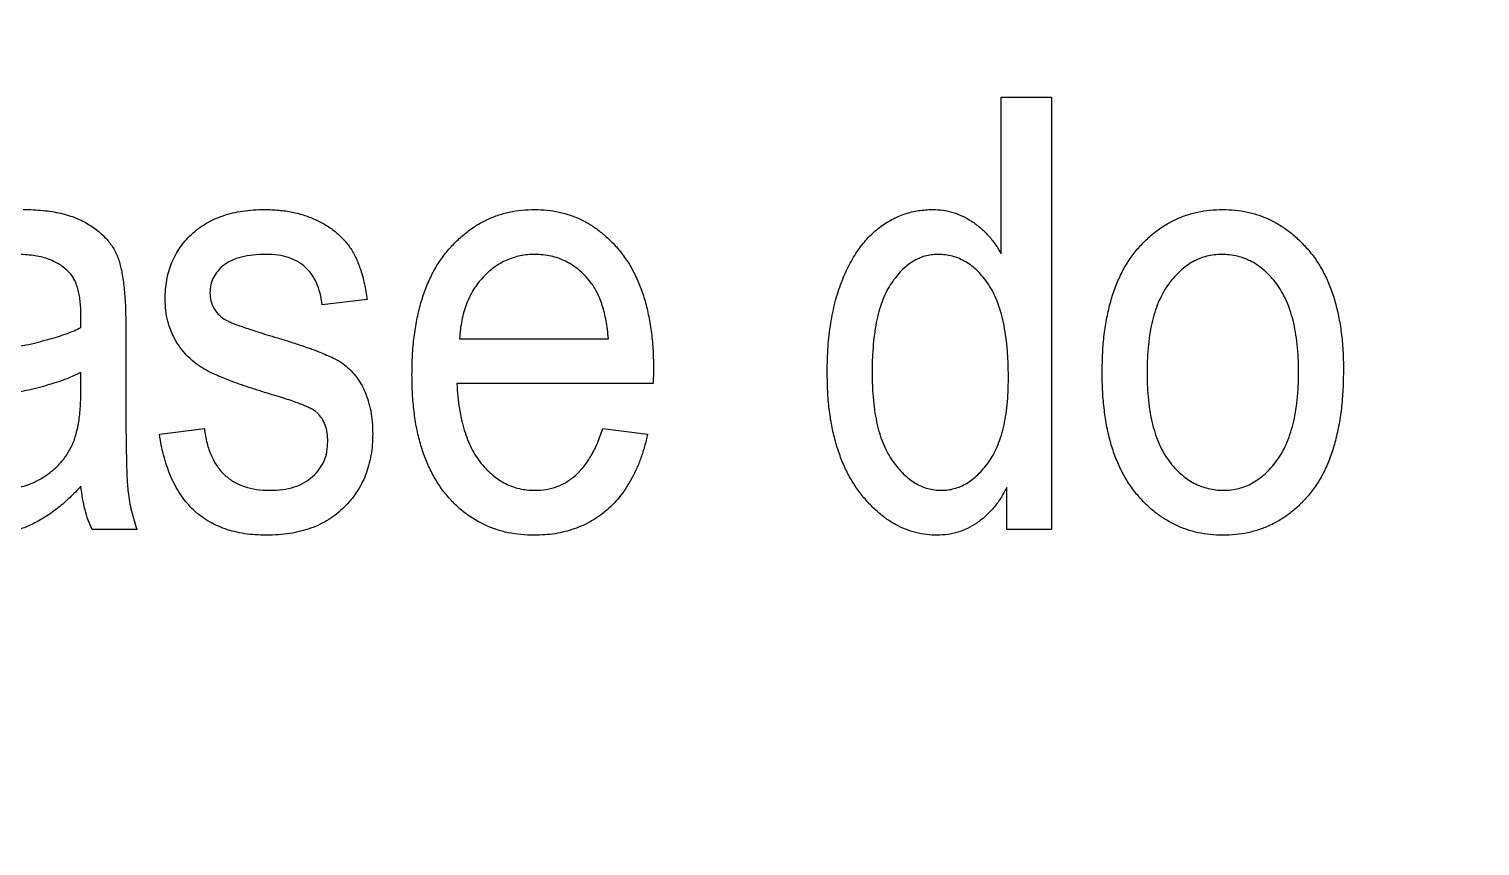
# Model space of a CAD drawing. Header units: millimetres. Extents: x -34 to 34, y -34 to 34.
# Drawn here: x -17.41 to -11.37, y -4.57 to -1.17 of the extents above; entities that cross this region are included whole.
import ezdxf

# ---------------------------------------------------------------- set-up
doc = ezdxf.new("R2010")
doc.units = ezdxf.units.MM

msp = doc.modelspace()

# ---------------------------------------------------------------- linework, layer by layer
at = {"color": 7, "linetype": 'Continuous', "lineweight": 25}
for p, q in [((-13.3662, -2.107), (-13.3662, -1.4558)), ((-13.3662, -1.4558), (-13.1561, -1.4558)), ((-13.1561, -1.4558), (-13.1561, -3.2537)), ((-16.0046, -2.2964), (-16.1914, -2.3197)), ((-17.1954, -2.4131), (-17.1954, -2.3599)), ((-17.0086, -2.4142), (-17.0086, -2.7083)), ((-15.6197, -2.4598), (-15.0006, -2.4598)), ((-14.8127, -2.589), (-14.8138, -2.6466)), ((-17.1954, -2.6776), (-17.1954, -2.5999)), ((-14.8138, -2.6466), (-15.631, -2.6466)), ((-16.8685, -2.8567), (-16.6817, -2.8334)), ((-15.024, -2.8334), (-14.8372, -2.8567)), ((-13.3429, -3.2537), (-13.3429, -3.0782)), ((-16.9619, -3.2537), (-17.1487, -3.2537)), ((-13.1561, -3.2537), (-13.3429, -3.2537))]:
    msp.add_line(p, q, dxfattribs=at)
at = {"color": 7, "linetype": 'Continuous'}
msp.add_circle((0, 0), 34, dxfattribs=at)
at = {"color": 7, "linetype": 'Continuous', "lineweight": 25}
for points, knots in [([(-17.4358, -1.9228), (-17.4215, -1.923), (-17.3939, -1.9235), (-17.3536, -1.9265), (-17.3157, -1.931), (-17.28, -1.9379), (-17.2469, -1.9472), (-17.2157, -1.9575), (-17.1871, -1.9703), (-17.1533, -1.9901), (-17.116, -2.0175), (-17.0787, -2.0547), (-17.0513, -2.0967), (-17.0363, -2.1348), (-17.0283, -2.1677), (-17.0227, -2.1949), (-17.0185, -2.2251), (-17.0149, -2.2578), (-17.012, -2.2932), (-17.0098, -2.3311), (-17.0088, -2.3718), (-17.0086, -2.3997), (-17.0086, -2.4142)], [0, 0, 0, 0, 0.055824, 0.108429, 0.15842, 0.205566, 0.250578, 0.293416, 0.334193, 0.373299, 0.446944, 0.515076, 0.578842, 0.641994, 0.674963, 0.711445, 0.750973, 0.794165, 0.840588, 0.890275, 0.943238, 1, 1, 1, 1]), ([(-16.8451, -2.2956), (-16.8448, -2.2821), (-16.8441, -2.2557), (-16.8388, -2.217), (-16.8306, -2.1802), (-16.8185, -2.1452), (-16.8026, -2.1127), (-16.784, -2.0817), (-16.7615, -2.0527), (-16.7356, -2.0259), (-16.707, -2.0013), (-16.6751, -1.9805), (-16.6408, -1.9625), (-16.6038, -1.9479), (-16.5642, -1.9366), (-16.522, -1.9288), (-16.4773, -1.9234), (-16.4465, -1.923), (-16.4307, -1.9228)], [0, 0, 0, 0, 0.064436, 0.125867, 0.185938, 0.24426, 0.301581, 0.35857, 0.416451, 0.475923, 0.535995, 0.595828, 0.657302, 0.7203, 0.78546, 0.85336, 0.924575, 1, 1, 1, 1]), ([(-16.4307, -1.9228), (-16.4109, -1.9234), (-16.3722, -1.9246), (-16.3161, -1.9325), (-16.2637, -1.9465), (-16.2154, -1.9657), (-16.1715, -1.9893), (-16.1328, -2.0172), (-16.0996, -2.0488), (-16.0713, -2.0847), (-16.0484, -2.1269), (-16.0297, -2.1763), (-16.0143, -2.2335), (-16.0079, -2.2746), (-16.0046, -2.2964)], [0, 0, 0, 0, 0.094098, 0.183224, 0.267982, 0.350533, 0.429223, 0.50396, 0.575737, 0.645979, 0.719792, 0.80267, 0.895821, 1, 1, 1, 1]), ([(-15.8178, -2.6108), (-15.8174, -2.5837), (-15.8167, -2.5309), (-15.8096, -2.4543), (-15.7985, -2.3826), (-15.783, -2.3159), (-15.7625, -2.2543), (-15.7378, -2.1975), (-15.7085, -2.1455), (-15.6746, -2.0988), (-15.6369, -2.0577), (-15.597, -2.0217), (-15.5548, -1.9909), (-15.5098, -1.9662), (-15.4625, -1.9465), (-15.4128, -1.9327), (-15.3606, -1.9246), (-15.3251, -1.9234), (-15.3071, -1.9228)], [0, 0, 0, 0, 0.084514, 0.164397, 0.239575, 0.310424, 0.377514, 0.441638, 0.503055, 0.562996, 0.620921, 0.676452, 0.730182, 0.783428, 0.835913, 0.88941, 0.943848, 1, 1, 1, 1]), ([(-15.3071, -1.9228), (-15.2898, -1.9233), (-15.2557, -1.9241), (-15.2057, -1.9324), (-15.158, -1.946), (-15.1124, -1.9647), (-15.0691, -1.9888), (-15.0285, -2.0189), (-14.9896, -2.0537), (-14.9531, -2.0938), (-14.9199, -2.139), (-14.8909, -2.1892), (-14.8671, -2.2445), (-14.8468, -2.3041), (-14.8318, -2.3686), (-14.8204, -2.4378), (-14.8139, -2.5119), (-14.8131, -2.5628), (-14.8127, -2.589)], [0, 0, 0, 0, 0.05571, 0.109694, 0.162658, 0.215196, 0.268175, 0.32202, 0.377796, 0.436048, 0.496318, 0.558287, 0.622502, 0.689912, 0.760814, 0.835862, 0.91572, 1, 1, 1, 1]), ([(-14.09, -2.5999), (-14.0898, -2.5819), (-14.0892, -2.5465), (-14.0869, -2.4944), (-14.082, -2.4444), (-14.0755, -2.3965), (-14.0671, -2.3508), (-14.057, -2.307), (-14.045, -2.2654), (-14.031, -2.226), (-14.0158, -2.1888), (-13.999, -2.1539), (-13.9807, -2.1217), (-13.962, -2.0915), (-13.9413, -2.0643), (-13.9194, -2.0395), (-13.8966, -2.0168), (-13.8645, -1.9907), (-13.822, -1.9636), (-13.7675, -1.94), (-13.71, -1.9255), (-13.6707, -1.9237), (-13.6508, -1.9228)], [0, 0, 0, 0, 0.0600046, 0.1180396, 0.1738225, 0.2274227, 0.2789425, 0.3288915, 0.376999, 0.423408, 0.468122, 0.5109074, 0.5522872, 0.5916462, 0.6292633, 0.6660233, 0.701853, 0.73642, 0.8036659, 0.8690272, 0.9337176, 1, 1, 1, 1]), ([(-13.6508, -1.9228), (-13.6365, -1.9233), (-13.6081, -1.9244), (-13.5665, -1.9338), (-13.5267, -1.9494), (-13.4887, -1.9707), (-13.453, -1.9974), (-13.4203, -2.0291), (-13.3908, -2.0657), (-13.3745, -2.0931), (-13.3662, -2.107)], [0, 0, 0, 0, 0.120225, 0.238871, 0.357668, 0.479745, 0.605022, 0.7319, 0.863186, 1, 1, 1, 1]), ([(-12.946, -2.5999), (-12.9455, -2.5728), (-12.9448, -2.5201), (-12.9383, -2.4438), (-12.9268, -2.3727), (-12.912, -2.3065), (-12.8917, -2.2455), (-12.8675, -2.1895), (-12.8385, -2.1387), (-12.8052, -2.0933), (-12.7683, -2.0533), (-12.7292, -2.0182), (-12.6873, -1.989), (-12.6434, -1.9646), (-12.5969, -1.9459), (-12.5481, -1.9324), (-12.4968, -1.9241), (-12.4618, -1.9233), (-12.444, -1.9228)], [0, 0, 0, 0, 0.085788, 0.16646, 0.242011, 0.313466, 0.380716, 0.444949, 0.506099, 0.565248, 0.622677, 0.677703, 0.73126, 0.783927, 0.836201, 0.88929, 0.943789, 1, 1, 1, 1]), ([(-12.444, -1.9228), (-12.4264, -1.9232), (-12.392, -1.9241), (-12.3414, -1.9324), (-12.2932, -1.946), (-12.2468, -1.9645), (-12.2032, -1.9891), (-12.1613, -2.0182), (-12.1221, -2.0534), (-12.0851, -2.0934), (-12.0508, -2.1382), (-12.0219, -2.1885), (-11.9967, -2.2433), (-11.977, -2.3029), (-11.9613, -2.3671), (-11.9502, -2.436), (-11.9431, -2.5096), (-11.9423, -2.5604), (-11.942, -2.5864)], [0, 0, 0, 0, 0.056299, 0.110484, 0.164018, 0.2171, 0.270239, 0.324625, 0.380501, 0.439083, 0.499299, 0.561252, 0.625211, 0.69239, 0.762761, 0.837168, 0.916399, 1, 1, 1, 1]), ([(-17.2453, -2.1833), (-17.2514, -2.1774), (-17.2636, -2.1655), (-17.2851, -2.1506), (-17.3089, -2.1378), (-17.3349, -2.1272), (-17.3633, -2.1191), (-17.3942, -2.114), (-17.4273, -2.11), (-17.4502, -2.1097), (-17.462, -2.1096)], [0, 0, 0, 0, 0.107542, 0.217679, 0.332152, 0.451075, 0.575251, 0.707563, 0.849518, 1, 1, 1, 1]), ([(-16.4241, -2.1096), (-16.4427, -2.1101), (-16.4774, -2.111), (-16.5258, -2.1194), (-16.5671, -2.1327), (-16.6006, -2.1527), (-16.6263, -2.1771), (-16.6448, -2.2049), (-16.6564, -2.236), (-16.6577, -2.2581), (-16.6583, -2.2694)], [0, 0, 0, 0, 0.1744475, 0.3268824, 0.4613472, 0.581638, 0.6910706, 0.7927893, 0.8939382, 1, 1, 1, 1]), ([(-16.1914, -2.3197), (-16.1939, -2.3032), (-16.1988, -2.2718), (-16.2133, -2.2282), (-16.2344, -2.1916), (-16.2607, -2.1609), (-16.2937, -2.1377), (-16.3322, -2.1211), (-16.3763, -2.1112), (-16.4077, -2.1101), (-16.4241, -2.1096)], [0, 0, 0, 0, 0.14289, 0.271578, 0.390469, 0.502571, 0.615208, 0.73219, 0.859187, 1, 1, 1, 1]), ([(-15.3063, -2.1096), (-15.3167, -2.1099), (-15.3371, -2.1104), (-15.3672, -2.1147), (-15.3958, -2.1228), (-15.4237, -2.1326), (-15.45, -2.1465), (-15.4755, -2.1625), (-15.4995, -2.1821), (-15.5224, -2.2042), (-15.5435, -2.2288), (-15.5619, -2.2558), (-15.5779, -2.2846), (-15.5916, -2.3156), (-15.6024, -2.3488), (-15.6107, -2.3841), (-15.6172, -2.4212), (-15.6189, -2.4468), (-15.6197, -2.4598)], [0, 0, 0, 0, 0.059496, 0.117439, 0.173917, 0.230546, 0.287144, 0.344361, 0.403544, 0.464857, 0.527346, 0.58921, 0.652435, 0.71661, 0.783604, 0.852624, 0.924924, 1, 1, 1, 1]), ([(-15.0758, -2.2234), (-15.0834, -2.2144), (-15.0983, -2.1967), (-15.1231, -2.1731), (-15.1501, -2.1538), (-15.1782, -2.1374), (-15.2081, -2.1251), (-15.2393, -2.1157), (-15.2724, -2.1107), (-15.2949, -2.11), (-15.3063, -2.1096)], [0, 0, 0, 0, 0.132804, 0.260544, 0.383948, 0.505265, 0.625434, 0.746635, 0.871231, 1, 1, 1, 1]), ([(-13.6293, -2.1096), (-13.6385, -2.1099), (-13.6569, -2.1106), (-13.6839, -2.1162), (-13.7095, -2.1259), (-13.7344, -2.1388), (-13.758, -2.1559), (-13.7813, -2.1762), (-13.8025, -2.2012), (-13.8236, -2.2288), (-13.8427, -2.2607), (-13.8589, -2.297), (-13.8728, -2.3374), (-13.8839, -2.382), (-13.8927, -2.4308), (-13.8986, -2.4838), (-13.9029, -2.541), (-13.9031, -2.5806), (-13.9032, -2.601)], [0, 0, 0, 0, 0.044591, 0.088223, 0.13194, 0.176196, 0.222816, 0.272165, 0.324432, 0.38005, 0.43939, 0.503057, 0.571192, 0.644888, 0.724012, 0.809485, 0.901627, 1, 1, 1, 1]), ([(-13.3359, -2.6251), (-13.3363, -2.6034), (-13.3369, -2.5617), (-13.3404, -2.5013), (-13.3469, -2.4454), (-13.3559, -2.3939), (-13.3673, -2.347), (-13.3821, -2.3049), (-13.3986, -2.2668), (-13.4185, -2.2336), (-13.4402, -2.2047), (-13.4629, -2.1791), (-13.4872, -2.1575), (-13.5131, -2.1403), (-13.54, -2.1264), (-13.5685, -2.1166), (-13.5985, -2.1105), (-13.6189, -2.1099), (-13.6293, -2.1096)], [0, 0, 0, 0, 0.098369, 0.189698, 0.274813, 0.35393, 0.426826, 0.494097, 0.556421, 0.614884, 0.66936, 0.720612, 0.769936, 0.816519, 0.861736, 0.90734, 0.952957, 1, 1, 1, 1]), ([(-12.4487, -2.1096), (-12.4593, -2.1099), (-12.4802, -2.1105), (-12.5108, -2.1167), (-12.5402, -2.1262), (-12.5686, -2.1394), (-12.5958, -2.1567), (-12.6213, -2.1782), (-12.6458, -2.2031), (-12.6693, -2.2315), (-12.6904, -2.2641), (-12.7091, -2.3005), (-12.7247, -2.3409), (-12.7374, -2.3851), (-12.7472, -2.4331), (-12.7539, -2.4851), (-12.7584, -2.5408), (-12.7589, -2.5793), (-12.7592, -2.5992)], [0, 0, 0, 0, 0.049208, 0.096939, 0.14444, 0.192437, 0.241939, 0.293272, 0.347178, 0.404151, 0.464138, 0.527023, 0.593715, 0.664842, 0.74037, 0.821268, 0.90793, 1, 1, 1, 1]), ([(-12.1288, -2.5992), (-12.129, -2.5792), (-12.1295, -2.5406), (-12.1341, -2.4847), (-12.1406, -2.4326), (-12.151, -2.3846), (-12.1635, -2.3403), (-12.1798, -2.3001), (-12.198, -2.2634), (-12.2199, -2.2311), (-12.2436, -2.2027), (-12.2687, -2.1777), (-12.2952, -2.1567), (-12.3231, -2.1393), (-12.3526, -2.1261), (-12.3834, -2.1166), (-12.4156, -2.1105), (-12.4376, -2.1099), (-12.4487, -2.1096)], [0, 0, 0, 0, 0.091482, 0.177065, 0.256957, 0.332205, 0.401911, 0.467978, 0.530577, 0.589659, 0.646279, 0.700302, 0.751512, 0.801343, 0.850264, 0.899299, 0.949177, 1, 1, 1, 1]), ([(-17.1954, -2.3599), (-17.1954, -2.3498), (-17.1956, -2.3304), (-17.1984, -2.3025), (-17.2018, -2.2768), (-17.2071, -2.2535), (-17.2146, -2.2326), (-17.2229, -2.2137), (-17.233, -2.1971), (-17.2413, -2.1878), (-17.2453, -2.1833)], [0, 0, 0, 0, 0.161267, 0.309516, 0.446865, 0.574548, 0.691884, 0.800555, 0.903503, 1, 1, 1, 1]), ([(-15.0006, -2.4598), (-15.0018, -2.447), (-15.0042, -2.4222), (-15.0098, -2.3863), (-15.0164, -2.3529), (-15.0254, -2.322), (-15.0353, -2.2936), (-15.0472, -2.2678), (-15.06, -2.2442), (-15.0706, -2.2302), (-15.0758, -2.2234)], [0, 0, 0, 0, 0.153117, 0.296903, 0.433148, 0.55985, 0.680043, 0.79167, 0.898167, 1, 1, 1, 1]), ([(-16.6583, -2.2694), (-16.6577, -2.2803), (-16.6565, -2.3017), (-16.6445, -2.3316), (-16.6257, -2.3581), (-16.6083, -2.3712), (-16.5992, -2.3781)], [0, 0, 0, 0, 0.253335, 0.496023, 0.737057, 1, 1, 1, 1]), ([(-16.3869, -2.6966), (-16.404, -2.6914), (-16.4366, -2.6815), (-16.4834, -2.6664), (-16.5261, -2.6524), (-16.5646, -2.6385), (-16.5987, -2.6249), (-16.6292, -2.6127), (-16.6554, -2.6008), (-16.6843, -2.5854), (-16.716, -2.5647), (-16.7493, -2.5363), (-16.778, -2.5037), (-16.8023, -2.4679), (-16.8212, -2.4286), (-16.8354, -2.3867), (-16.8433, -2.3419), (-16.8445, -2.3112), (-16.8451, -2.2956)], [0, 0, 0, 0, 0.080348, 0.154086, 0.221746, 0.283008, 0.338429, 0.387637, 0.431089, 0.468395, 0.535347, 0.601101, 0.665615, 0.730436, 0.795703, 0.861629, 0.92964, 1, 1, 1, 1]), ([(-17.531, -2.5065), (-17.5125, -2.5033), (-17.4767, -2.4972), (-17.4253, -2.4865), (-17.3776, -2.4757), (-17.3339, -2.464), (-17.2936, -2.4524), (-17.2574, -2.44), (-17.2246, -2.4275), (-17.2048, -2.4178), (-17.1954, -2.4131)], [0, 0, 0, 0, 0.161132, 0.311379, 0.450631, 0.581265, 0.699834, 0.810076, 0.909893, 1, 1, 1, 1]), ([(-16.5992, -2.3781), (-16.5956, -2.3802), (-16.5871, -2.3852), (-16.5717, -2.3923), (-16.552, -2.4003), (-16.5279, -2.4088), (-16.4997, -2.4189), (-16.4669, -2.4292), (-16.43, -2.4411), (-16.4037, -2.4488), (-16.3898, -2.4529)], [0, 0, 0, 0, 0.056472, 0.132657, 0.228152, 0.343167, 0.4768, 0.631658, 0.805172, 1, 1, 1, 1]), ([(-16.3898, -2.4529), (-16.3718, -2.4583), (-16.3375, -2.4686), (-16.2889, -2.4843), (-16.2454, -2.4992), (-16.2072, -2.5133), (-16.1742, -2.5268), (-16.1465, -2.5396), (-16.1236, -2.5508), (-16.1008, -2.5661), (-16.077, -2.5862), (-16.0522, -2.6135), (-16.031, -2.6449), (-16.0131, -2.68), (-15.999, -2.7189), (-15.9881, -2.7611), (-15.9826, -2.8071), (-15.9817, -2.8388), (-15.9812, -2.8553)], [0, 0, 0, 0, 0.088802, 0.169044, 0.241298, 0.305599, 0.36146, 0.409493, 0.449546, 0.481868, 0.538906, 0.596212, 0.655284, 0.717158, 0.781997, 0.850081, 0.922425, 1, 1, 1, 1]), ([(-11.942, -2.5864), (-11.9424, -2.6146), (-11.9432, -2.6692), (-11.9496, -2.7483), (-11.9611, -2.8218), (-11.9759, -2.8899), (-11.9962, -2.9522), (-12.02, -3.0093), (-12.049, -3.0607), (-12.0823, -3.1063), (-12.1189, -3.1466), (-12.158, -3.1816), (-12.1999, -3.2108), (-12.2439, -3.2353), (-12.2906, -3.2538), (-12.3395, -3.2675), (-12.3909, -3.2757), (-12.4261, -3.2766), (-12.444, -3.277)], [0, 0, 0, 0, 0.088003, 0.170193, 0.247313, 0.319619, 0.387372, 0.451254, 0.51221, 0.57084, 0.627211, 0.68147, 0.73428, 0.786212, 0.838108, 0.890456, 0.944195, 1, 1, 1, 1]), ([(-17.1954, -2.5999), (-17.2047, -2.6045), (-17.2241, -2.614), (-17.2552, -2.6272), (-17.2896, -2.6396), (-17.3273, -2.651), (-17.3681, -2.6629), (-17.4122, -2.6736), (-17.4594, -2.6839), (-17.4919, -2.6901), (-17.5087, -2.6933)], [0, 0, 0, 0, 0.094992, 0.197636, 0.308786, 0.428717, 0.55824, 0.696859, 0.843641, 1, 1, 1, 1]), ([(-15.3089, -3.277), (-15.3274, -3.2766), (-15.3638, -3.2757), (-15.417, -3.2674), (-15.4675, -3.2541), (-15.5151, -3.2347), (-15.5601, -3.2107), (-15.6026, -3.1812), (-15.6419, -3.146), (-15.6785, -3.1058), (-15.7114, -3.0604), (-15.7398, -3.01), (-15.7644, -2.9552), (-15.7839, -2.8953), (-15.7992, -2.8309), (-15.81, -2.7617), (-15.8166, -2.6878), (-15.8174, -2.637), (-15.8178, -2.6108)], [0, 0, 0, 0, 0.058734, 0.115345, 0.170494, 0.224181, 0.278063, 0.332137, 0.387914, 0.445297, 0.504439, 0.565292, 0.628705, 0.694986, 0.764829, 0.838697, 0.916978, 1, 1, 1, 1]), ([(-15.631, -2.6466), (-15.6299, -2.6644), (-15.6277, -2.6989), (-15.6209, -2.7489), (-15.6126, -2.7958), (-15.6007, -2.8389), (-15.587, -2.8789), (-15.5705, -2.9156), (-15.5517, -2.949), (-15.5299, -2.9786), (-15.5067, -3.0049), (-15.4818, -3.0276), (-15.4557, -3.0467), (-15.4286, -3.0625), (-15.4003, -3.0752), (-15.3706, -3.0839), (-15.3396, -3.0891), (-15.3185, -3.0899), (-15.3078, -3.0902)], [0, 0, 0, 0, 0.087615, 0.170302, 0.248233, 0.321396, 0.390473, 0.456094, 0.518813, 0.578779, 0.636426, 0.691492, 0.744156, 0.795371, 0.845741, 0.896295, 0.947255, 1, 1, 1, 1]), ([(-13.6318, -3.277), (-13.6471, -3.2764), (-13.6772, -3.2752), (-13.7218, -3.267), (-13.7649, -3.2531), (-13.8061, -3.2331), (-13.8459, -3.208), (-13.8841, -3.1775), (-13.9205, -3.1411), (-13.9551, -3.0996), (-13.9868, -3.053), (-14.0147, -3.0017), (-14.0379, -2.9455), (-14.0573, -2.8852), (-14.0722, -2.8203), (-14.0826, -2.7509), (-14.0888, -2.6769), (-14.0896, -2.6261), (-14.09, -2.5999)], [0, 0, 0, 0, 0.050279, 0.099647, 0.149027, 0.1993, 0.250531, 0.303943, 0.360428, 0.419996, 0.482122, 0.546067, 0.61264, 0.682206, 0.755138, 0.83229, 0.913662, 1, 1, 1, 1]), ([(-13.9032, -2.601), (-13.903, -2.6211), (-13.9024, -2.6599), (-13.8983, -2.7161), (-13.892, -2.7682), (-13.8825, -2.8164), (-13.8707, -2.8608), (-13.8556, -2.901), (-13.8382, -2.9374), (-13.8181, -2.9696), (-13.7961, -2.9977), (-13.7731, -3.0224), (-13.7491, -3.0432), (-13.7242, -3.0602), (-13.6988, -3.0742), (-13.6717, -3.0829), (-13.6443, -3.0893), (-13.6255, -3.0899), (-13.6161, -3.0902)], [0, 0, 0, 0, 0.095848, 0.185509, 0.268632, 0.346761, 0.419596, 0.487769, 0.551663, 0.611927, 0.668616, 0.722024, 0.772668, 0.819864, 0.865845, 0.910655, 0.95519, 1, 1, 1, 1]), ([(-13.6161, -3.0902), (-13.6069, -3.0899), (-13.5884, -3.0892), (-13.5612, -3.0835), (-13.5349, -3.0744), (-13.5096, -3.0618), (-13.4856, -3.045), (-13.4619, -3.0253), (-13.4399, -3.0014), (-13.4187, -2.9743), (-13.3987, -2.9438), (-13.3824, -2.9088), (-13.3674, -2.8707), (-13.356, -2.8285), (-13.3469, -2.7828), (-13.3404, -2.7335), (-13.3369, -2.6805), (-13.3363, -2.6439), (-13.3359, -2.6251)], [0, 0, 0, 0, 0.0461332, 0.091867, 0.1380319, 0.1840815, 0.232466, 0.2831864, 0.3371793, 0.3941285, 0.4546142, 0.5185471, 0.5860391, 0.6583417, 0.7355544, 0.8180483, 0.9060843, 1, 1, 1, 1]), ([(-12.444, -3.277), (-12.4615, -3.2766), (-12.4962, -3.2757), (-12.547, -3.2674), (-12.5956, -3.2539), (-12.6418, -3.2347), (-12.6858, -3.2106), (-12.7275, -3.181), (-12.7668, -3.1459), (-12.8037, -3.1057), (-12.8375, -3.0603), (-12.8666, -3.0094), (-12.8911, -2.9533), (-12.9115, -2.8924), (-12.9271, -2.8264), (-12.9377, -2.7553), (-12.9449, -2.6793), (-12.9456, -2.6269), (-12.946, -2.5999)], [0, 0, 0, 0, 0.055517, 0.109709, 0.162498, 0.214987, 0.267724, 0.321039, 0.376682, 0.434188, 0.493645, 0.555402, 0.619368, 0.687195, 0.758459, 0.834052, 0.914482, 1, 1, 1, 1]), ([(-12.7592, -2.5992), (-12.7589, -2.6193), (-12.7584, -2.6581), (-12.7538, -2.7144), (-12.7473, -2.7667), (-12.7369, -2.8149), (-12.7244, -2.8595), (-12.7084, -2.8999), (-12.6897, -2.9365), (-12.6682, -2.969), (-12.6444, -2.9975), (-12.6191, -3.0221), (-12.5927, -3.0431), (-12.5649, -3.0605), (-12.5354, -3.0737), (-12.5045, -3.0832), (-12.4723, -3.0893), (-12.4503, -3.0899), (-12.4392, -3.0902)], [0, 0, 0, 0, 0.091829, 0.17777, 0.25803, 0.333106, 0.403186, 0.469619, 0.531579, 0.590989, 0.647479, 0.700989, 0.752082, 0.801798, 0.850607, 0.89953, 0.949294, 1, 1, 1, 1]), ([(-12.4392, -3.0902), (-12.4287, -3.0899), (-12.408, -3.0893), (-12.3776, -3.0832), (-12.3482, -3.0736), (-12.3202, -3.0601), (-12.2933, -3.0425), (-12.2672, -3.0218), (-12.2428, -2.9966), (-12.2195, -2.9678), (-12.1978, -2.9354), (-12.1792, -2.8986), (-12.1636, -2.858), (-12.151, -2.8136), (-12.1406, -2.7655), (-12.1341, -2.7134), (-12.1295, -2.6575), (-12.129, -2.619), (-12.1288, -2.5992)], [0, 0, 0, 0, 0.048586, 0.09626, 0.143167, 0.191349, 0.240317, 0.291669, 0.34551, 0.402853, 0.463077, 0.526389, 0.593526, 0.664568, 0.740121, 0.821482, 0.90804, 1, 1, 1, 1]), ([(-17.5489, -3.0902), (-17.5322, -3.0897), (-17.4992, -3.0887), (-17.4511, -3.0791), (-17.4051, -3.0643), (-17.3621, -3.043), (-17.3229, -3.0171), (-17.2885, -2.9864), (-17.2593, -2.9519), (-17.2396, -2.9195), (-17.2266, -2.8911), (-17.2182, -2.8673), (-17.2115, -2.8412), (-17.2049, -2.8131), (-17.201, -2.7824), (-17.1975, -2.7495), (-17.1959, -2.7144), (-17.1955, -2.6901), (-17.1954, -2.6776)], [0, 0, 0, 0, 0.080989, 0.159694, 0.23733, 0.314925, 0.391527, 0.46509, 0.537554, 0.610123, 0.648415, 0.689106, 0.732481, 0.779017, 0.829093, 0.882471, 0.939203, 1, 1, 1, 1]), ([(-17.0086, -2.7083), (-17.0087, -2.7328), (-17.0088, -2.7795), (-17.0078, -2.846), (-17.0073, -2.9054), (-17.006, -2.9577), (-17.0053, -3.0028), (-17.0032, -3.0407), (-17.0016, -3.0715), (-16.9975, -3.1163), (-16.9866, -3.1771), (-16.9701, -3.2282), (-16.9619, -3.2537)], [0, 0, 0, 0, 0.133924, 0.254596, 0.362671, 0.4575, 0.539735, 0.608765, 0.664555, 0.707833, 0.854007, 1, 1, 1, 1]), ([(-16.2107, -2.7688), (-16.2137, -2.7663), (-16.2206, -2.7605), (-16.2338, -2.7529), (-16.2503, -2.7444), (-16.2706, -2.7357), (-16.2946, -2.7268), (-16.3221, -2.7167), (-16.3533, -2.7067), (-16.3754, -2.7001), (-16.3869, -2.6966)], [0, 0, 0, 0, 0.061004, 0.141395, 0.237691, 0.352034, 0.486513, 0.638401, 0.810736, 1, 1, 1, 1]), ([(-16.168, -2.8874), (-16.1684, -2.8753), (-16.1692, -2.8523), (-16.1774, -2.8199), (-16.1909, -2.7916), (-16.2041, -2.7763), (-16.2107, -2.7688)], [0, 0, 0, 0, 0.280002, 0.533179, 0.769121, 1, 1, 1, 1]), ([(-16.6817, -2.8334), (-16.6785, -2.8538), (-16.6725, -2.8926), (-16.6545, -2.9461), (-16.6298, -2.9914), (-16.5977, -3.0283), (-16.5589, -3.0565), (-16.5143, -3.0763), (-16.464, -3.0881), (-16.4287, -3.0895), (-16.4103, -3.0902)], [0, 0, 0, 0, 0.14866, 0.28179, 0.404034, 0.51815, 0.630888, 0.74606, 0.86749, 1, 1, 1, 1]), ([(-15.3078, -3.0902), (-15.2914, -3.0895), (-15.2594, -3.0881), (-15.2134, -3.0756), (-15.1714, -3.0552), (-15.1333, -3.0266), (-15.0994, -2.9897), (-15.0699, -2.9448), (-15.0438, -2.8923), (-15.0308, -2.8536), (-15.024, -2.8334)], [0, 0, 0, 0, 0.118665, 0.231916, 0.342835, 0.456337, 0.575618, 0.704131, 0.845043, 1, 1, 1, 1]), ([(-16.423, -3.277), (-16.4386, -3.2766), (-16.469, -3.2758), (-16.5135, -3.2712), (-16.5553, -3.2627), (-16.5948, -3.2516), (-16.6315, -3.2365), (-16.666, -3.2186), (-16.6977, -3.1969), (-16.7273, -3.1724), (-16.7538, -3.1441), (-16.7782, -3.1129), (-16.7995, -3.0781), (-16.8187, -3.0402), (-16.8349, -2.999), (-16.8487, -2.9544), (-16.8606, -2.9068), (-16.8658, -2.8737), (-16.8685, -2.8567)], [0, 0, 0, 0, 0.068598, 0.133768, 0.196572, 0.256229, 0.314602, 0.370895, 0.427188, 0.483069, 0.539889, 0.597519, 0.657405, 0.719194, 0.784329, 0.852247, 0.924462, 1, 1, 1, 1]), ([(-15.9812, -2.8553), (-15.9816, -2.8706), (-15.9823, -2.9007), (-15.9877, -2.9447), (-15.9974, -2.9863), (-16.0099, -3.026), (-16.0271, -3.0632), (-16.0473, -3.0983), (-16.0717, -3.1309), (-16.0994, -3.1612), (-16.1303, -3.1885), (-16.1639, -3.2124), (-16.2006, -3.2322), (-16.2397, -3.2487), (-16.2818, -3.2614), (-16.3265, -3.2704), (-16.3739, -3.276), (-16.4064, -3.2767), (-16.423, -3.277)], [0, 0, 0, 0, 0.066737, 0.130739, 0.192622, 0.252706, 0.311442, 0.370262, 0.428902, 0.488462, 0.548455, 0.608072, 0.667754, 0.729187, 0.792805, 0.858714, 0.927446, 1, 1, 1, 1]), ([(-16.4103, -3.0902), (-16.392, -3.0896), (-16.3573, -3.0884), (-16.3085, -3.0777), (-16.266, -3.0601), (-16.2309, -3.0343), (-16.203, -3.0035), (-16.1822, -2.9686), (-16.1703, -2.9291), (-16.1688, -2.9016), (-16.168, -2.8874)], [0, 0, 0, 0, 0.15427, 0.291956, 0.41929, 0.539779, 0.656024, 0.767785, 0.880428, 1, 1, 1, 1]), ([(-14.8372, -2.8567), (-14.8412, -2.8736), (-14.8491, -2.9066), (-14.8646, -2.9539), (-14.8819, -2.9983), (-14.902, -3.0392), (-14.9244, -3.077), (-14.9488, -3.1119), (-14.9759, -3.1435), (-15.0055, -3.1715), (-15.037, -3.1964), (-15.0704, -3.2182), (-15.1057, -3.2364), (-15.143, -3.251), (-15.1817, -3.2627), (-15.2225, -3.2712), (-15.2651, -3.2758), (-15.2942, -3.2766), (-15.3089, -3.277)], [0, 0, 0, 0, 0.075174, 0.14731, 0.216045, 0.281929, 0.345137, 0.40652, 0.466426, 0.525438, 0.583328, 0.640593, 0.698215, 0.755575, 0.814041, 0.873896, 0.936055, 1, 1, 1, 1]), ([(-17.1954, -3.0734), (-17.2107, -3.0895), (-17.2404, -3.1207), (-17.2881, -3.1622), (-17.3368, -3.1975), (-17.3864, -3.2265), (-17.4371, -3.2489), (-17.4886, -3.2653), (-17.5412, -3.275), (-17.5767, -3.2763), (-17.5945, -3.277)], [0, 0, 0, 0, 0.1441924, 0.2803294, 0.40997, 0.5342777, 0.6535277, 0.7695142, 0.8843885, 1, 1, 1, 1]), ([(-17.1487, -3.2537), (-17.1544, -3.2405), (-17.1662, -3.2136), (-17.179, -3.17), (-17.1894, -3.123), (-17.1933, -3.0903), (-17.1954, -3.0734)], [0, 0, 0, 0, 0.2300507, 0.4707251, 0.7282439, 1, 1, 1, 1]), ([(-13.3429, -3.0782), (-13.3511, -3.0936), (-13.3671, -3.1237), (-13.3972, -3.1636), (-13.43, -3.1985), (-13.4666, -3.2268), (-13.5054, -3.2494), (-13.5461, -3.2652), (-13.5884, -3.2751), (-13.6173, -3.2764), (-13.6318, -3.277)], [0, 0, 0, 0, 0.141749, 0.275653, 0.403974, 0.529025, 0.649615, 0.766072, 0.882327, 1, 1, 1, 1])]:
    msp.add_open_spline(points, degree=3, knots=knots, dxfattribs=at)

doc.saveas('drawing.dxf')
